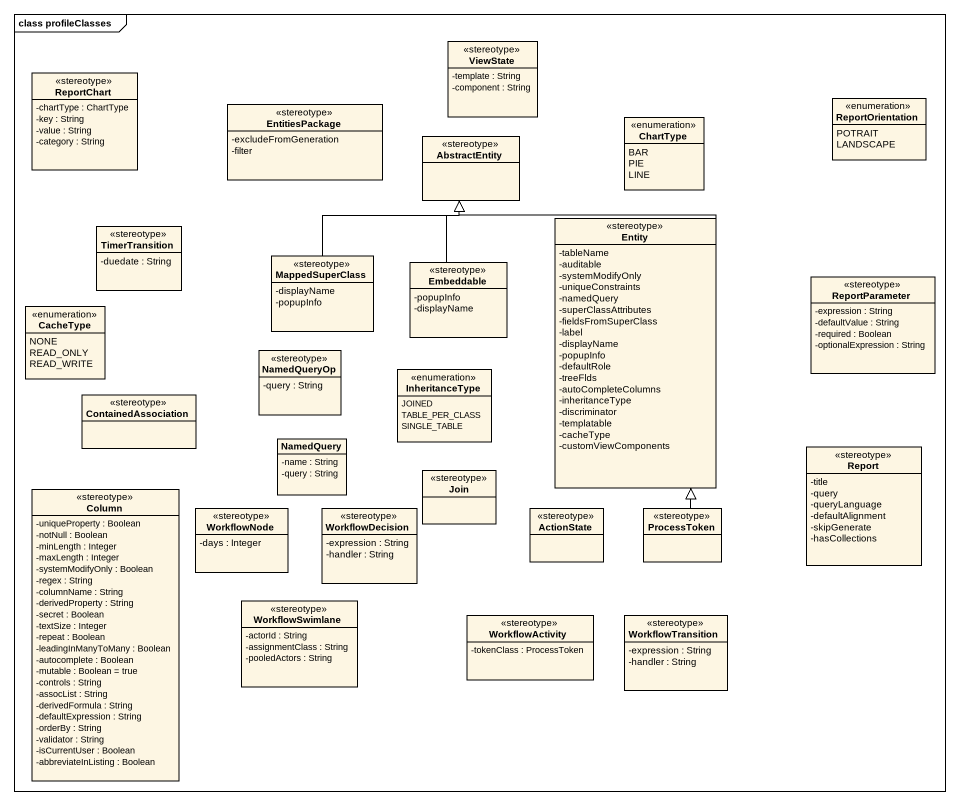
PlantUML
@startuml
mainframe class profileClasses
hide circle
hide empty members
skinparam classAttributeIconSize 0
class ViewState <<stereotype>> {
  -template : String
  -component : String
}
class ReportChart <<stereotype>> {
  -chartType : ChartType
  -key : String
  -value : String
  -category : String
}
class EntitiesPackage <<stereotype>> {
  -excludeFromGeneration
  -filter
}
class AbstractEntity <<stereotype>>
enum ChartType {
  BAR
  PIE
  LINE
}
enum ReportOrientation {
  POTRAIT
  LANDSCAPE
}
class TimerTransition <<stereotype>> {
  -duedate : String
}
class MappedSuperClass <<stereotype>> {
  -displayName
  -popupInfo
}
class "Entity" as Entity_ <<stereotype>> {
  -tableName
  -auditable
  -systemModifyOnly
  -uniqueConstraints
  -namedQuery
  -superClassAttributes
  -fieldsFromSuperClass
  -label
  -displayName
  -popupInfo
  -defaultRole
  -treeFlds
  -autoCompleteColumns
  -inheritanceType
  -discriminator
  -templatable
  -cacheType
  -customViewComponents
}
class Embeddable <<stereotype>> {
  -popupInfo
  -displayName
}
class ReportParameter <<stereotype>> {
  -expression : String
  -defaultValue : String
  -required : Boolean
  -optionalExpression : String
}
enum CacheType {
  NONE
  READ_ONLY
  READ_WRITE
}
class NamedQueryOp <<stereotype>> {
  -query : String
}
enum InheritanceType {
  JOINED
  TABLE_PER_CLASS
  SINGLE_TABLE
}
class ContainedAssociation <<stereotype>>
class NamedQuery {
  -name : String
  -query : String
}
class Report <<stereotype>> {
  -title
  -query
  -queryLanguage
  -defaultAlignment
  -skipGenerate
  -hasCollections
}
class Column <<stereotype>> {
  -uniqueProperty : Boolean
  -notNull : Boolean
  -minLength : Integer
  -maxLength : Integer
  -systemModifyOnly : Boolean
  -regex : String
  -columnName : String
  -derivedProperty : String
  -secret : Boolean
  -textSize : Integer
  -repeat : Boolean
  -leadingInManyToMany : Boolean
  -autocomplete : Boolean
  -mutable : Boolean = true
  -controls : String
  -assocList : String
  -derivedFormula : String
  -defaultExpression : String
  -orderBy : String
  -validator : String
  -isCurrentUser : Boolean
  -abbreviateInListing : Boolean
}
class Join <<stereotype>>
class WorkflowNode <<stereotype>> {
  -days : Integer
}
class WorkflowDecision <<stereotype>> {
  -expression : String
  -handler : String
}
class ActionState <<stereotype>>
class ProcessToken <<stereotype>>
class WorkflowSwimlane <<stereotype>> {
  -actorId : String
  -assignmentClass : String
  -pooledActors : String
}
class WorkflowActivity <<stereotype>> {
  -tokenClass : ProcessToken
}
class WorkflowTransition <<stereotype>> {
  -expression : String
  -handler : String
}
MappedSuperClass -up-|> AbstractEntity
Entity_ -up-|> AbstractEntity
Embeddable -up-|> AbstractEntity
ProcessToken -up-|> Entity_
@enduml
